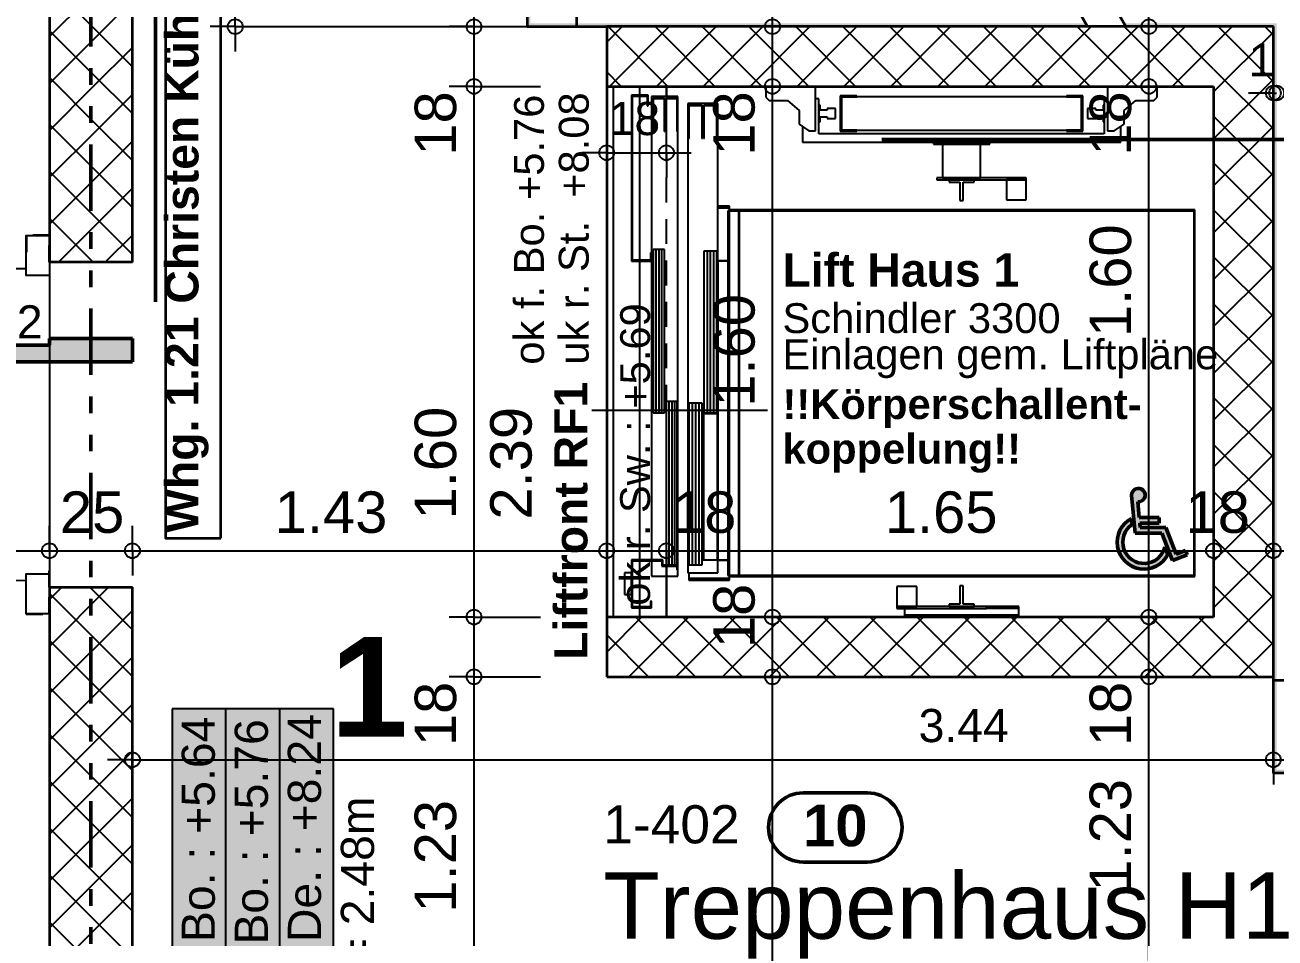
# Model space of a CAD drawing. Header units: centimetres. Extents: x 0.3 to 84.3, y 0.3 to 59.7.
# Drawn here: x 41.63 to 49.17, y 29.68 to 35.18 of the extents above; entities that cross this region are included whole.
import ezdxf

# ---------------------------------------------------------------- set-up
doc = ezdxf.new("R2010")
doc.units = ezdxf.units.CM
for name, pattern in [('AUSGEZOGEN', [0]), ('GESTRICHELT', [0.33, 0.25, -0.08]), ('KURZGESTRICHELT', [0.25, 0.15, -0.1]), ('LINIE_23', [0.79, 0.4, -0.13, 0, -0.13, 0, -0.13]), ('PUNKT', [6.35, 0, -6.35]), ('RAND', [44.45, 12.7, -6.35, 12.7, -6.35, 0, -6.35]), ('STRICHPUNKT', [25.4, 12.7, -6.35, 0, -6.35]), ('VERDECKT', [9.525, 6.35, -3.175])]:
    doc.linetypes.add(name, pattern=pattern)
for name, color, linetype, lineweight in [('Aufzuege', 7, 'AUSGEZOGEN', 35), ('Bauachsen grob', 7, 'RAND', 25), ('Bodenplatte', 7, 'AUSGEZOGEN', 35), ('Daemmung', 7, 'AUSGEZOGEN', 35), ('Detailmasse', 7, 'AUSGEZOGEN', 25), ('Lauflinie', 7, 'AUSGEZOGEN', 25), ('Raumbezeichnung', 7, 'AUSGEZOGEN', 35), ('Schnittbegrenzung', 7, 'AUSGEZOGEN', 25), ('Sturz', 7, 'GESTRICHELT', 35), ('Text Koten', 7, 'AUSGEZOGEN', 50), ('Text Werkplan Ausfuehrung', 7, 'AUSGEZOGEN', 50), ('Tuerschwelle', 7, 'AUSGEZOGEN', 50), ('Tuerzarge', 7, 'AUSGEZOGEN', 25), ('Vermassung Decke', 180, 'VERDECKT', 50), ('Wand Beton bewehrt', 7, 'AUSGEZOGEN', 35), ('Werkplan- Ausfuehrungsmasse', 7, 'AUSGEZOGEN', 25)]:
    doc.layers.add(name, color=color, linetype=linetype, lineweight=lineweight)
doc.layers.add('Brand Text', color=7, linetype='AUSGEZOGEN', lineweight=35, true_color=0x656565)
doc.styles.add('ARIAL', font='ARIAL.TTF')

msp = doc.modelspace()

# ---------------------------------------------------------------- hatches: boundary and pattern name
at = {"layer": 'Daemmung', "linetype": 'PUNKT', "lineweight": 35}
for points in [[(46.6313, 37.614), (46.6197, 37.634), (44.66, 37.634), (44.66, 35.174), (45.24, 35.174), (45.24, 35.194), (44.68, 35.194), (44.68, 37.614)], [(46.8507, 37.634), (46.8622, 37.614), (51.6, 37.614), (51.6, 30.694), (49.18, 30.694), (49.18, 31.254), (49.16, 31.254), (49.16, 30.674), (51.62, 30.674), (51.62, 37.634)]]:
    msp.add_hatch(color=254, dxfattribs=at).paths.add_polyline_path(points)
at = {"layer": 'Daemmung', "linetype": 'VERDECKT', "lineweight": 35}
msp.add_hatch(color=254, dxfattribs=at).paths.add_polyline_path([(45.24, 35.194), (45.24, 35.174), (48.04, 35.174), (48.0285, 35.194)])
at = {"layer": 'Daemmung', "linetype": 'AUSGEZOGEN', "lineweight": 35}
msp.add_hatch(color=254, dxfattribs=at).paths.add_polyline_path([(49.18, 31.254), (49.18, 35.194), (48.2594, 35.194), (48.2709, 35.174), (49.16, 35.174), (49.16, 31.254)])
at = {"layer": 'Text Koten', "linetype": 'AUSGEZOGEN', "lineweight": 25, "true_color": 0xf1f1f1}
msp.add_hatch(color=7, dxfattribs=at).paths.add_polyline_path([(42.52, 28.994), (43.4933, 28.994), (43.4933, 31.0607), (42.52, 31.0607)])
at = {"layer": 'Text Werkplan Ausfuehrung', "linetype": 'AUSGEZOGEN', "lineweight": 50}
for points in [[(48.3857, 32.3402), (48.3867, 32.3473), (48.3864, 32.3545), (48.3848, 32.3615), (48.3821, 32.3682), (48.3782, 32.3742), (48.3733, 32.3795), (48.3676, 32.3838), (48.3612, 32.3871), (48.3543, 32.3892), (48.3471, 32.39), (48.3399, 32.3895), (48.3329, 32.3878), (48.3264, 32.3849), (48.3204, 32.3809), (48.3153, 32.3758), (48.3111, 32.37), (48.308, 32.3635), (48.3061, 32.3565), (48.3055, 32.3494), (48.3263, 32.1199), (48.4883, 32.1199), (48.552, 31.9563), (48.64, 31.9905), (48.6303, 32.0157), (48.5736, 31.9938), (48.5115, 32.1536), (48.357, 32.1536), (48.3546, 32.1806), (48.4718, 32.1806), (48.4718, 32.2144), (48.3516, 32.2144), (48.343, 32.3089), (48.3502, 32.309), (48.3573, 32.3103), (48.364, 32.3129), (48.3701, 32.3166), (48.3755, 32.3214), (48.38, 32.327), (48.3834, 32.3334)], [(48.2884, 32.1994), (48.2735, 32.1878), (48.26, 32.1745), (48.2481, 32.1597), (48.2381, 32.1436), (48.23, 32.1265), (48.224, 32.1085), (48.2201, 32.09), (48.2184, 32.0711), (48.2189, 32.0522), (48.2216, 32.0334), (48.2265, 32.0151), (48.2335, 31.9975), (48.2425, 31.9808), (48.2534, 31.9653), (48.266, 31.9512), (48.2802, 31.9386), (48.2958, 31.9278), (48.3125, 31.9189), (48.3301, 31.912), (48.3485, 31.9072), (48.3672, 31.9045), (48.3862, 31.9041), (48.4051, 31.9059), (48.4236, 31.9099), (48.4415, 31.916), (48.4586, 31.9242), (48.4746, 31.9343), (48.4894, 31.9462), (48.5026, 31.9598), (48.5142, 31.9748), (48.5239, 31.9911), (48.5055, 32.0383), (48.5007, 32.0218), (48.4937, 32.006), (48.4847, 31.9914), (48.4738, 31.978), (48.4612, 31.9663), (48.4471, 31.9563), (48.4319, 31.9484), (48.4157, 31.9425), (48.3988, 31.9389), (48.3817, 31.9375), (48.3645, 31.9385), (48.3476, 31.9417), (48.3312, 31.9472), (48.3158, 31.9549), (48.3015, 31.9645), (48.2886, 31.976), (48.2774, 31.9891), (48.2681, 32.0035), (48.2608, 32.0191), (48.2556, 32.0356), (48.2527, 32.0525), (48.252, 32.0697), (48.2537, 32.0869), (48.2577, 32.1036), (48.2639, 32.1197), (48.2721, 32.1348), (48.2824, 32.1487), (48.2944, 32.1611), (48.3079, 32.1717), (48.3047, 32.2092)]]:
    msp.add_hatch(color=7, dxfattribs=at).paths.add_polyline_path(points)
at = {"layer": 'Tuerschwelle', "linetype": 'AUSGEZOGEN', "lineweight": 50, "true_color": 0x575757}
msp.add_hatch(color=251, dxfattribs=at).paths.add_polyline_path([(42.28, 33.294), (41.78, 33.294), (41.78, 33.254), (41.48, 33.254), (41.48, 33.154), (42.28, 33.154)])

# ---------------------------------------------------------------- linework, layer by layer
at = {"layer": 'Aufzuege', "color": 7, "linetype": 'AUSGEZOGEN', "lineweight": 25}
for p, q in [((45.14, 34.814), (48.8, 34.814)), ((45.18, 34.814), (45.18, 31.614)), ((45.29, 34.76), (45.29, 33.76)), ((45.39, 34.76), (45.29, 34.76)), ((45.296, 33.766), (45.296, 34.754)), ((45.296, 34.754), (45.384, 34.754)), ((45.34, 34.76), (45.34, 34.814)), ((45.34, 34.76), (45.34, 34.814)), ((45.34, 33.766), (45.34, 34.754)), ((45.34, 33.766), (45.34, 34.754)), ((45.384, 34.754), (45.384, 34.696)), ((45.39, 34.696), (45.39, 34.76)), ((45.41, 34.752), (45.41, 31.96)), ((45.57, 34.752), (45.41, 34.752)), ((45.5, 34.814), (45.5, 34.752)), ((45.5, 34.752), (45.5, 34.814)), ((45.57, 31.928), (45.57, 34.752)), ((46.1, 34.814), (46.1, 34.748)), ((46.1, 34.748), (46.12, 34.728)), ((46.4, 34.546), (46.4, 34.814)), ((46.648, 34.756), (46.548, 34.756)), ((46.548, 34.756), (46.548, 34.544)), ((46.554, 34.75), (46.648, 34.75)), ((46.554, 34.55), (46.554, 34.75)), ((48.004, 34.75), (46.556, 34.75)), ((46.556, 34.75), (46.556, 34.55)), ((46.648, 34.75), (46.648, 34.756)), ((48.012, 34.756), (47.912, 34.756)), ((47.912, 34.756), (47.912, 34.75)), ((47.912, 34.75), (48.006, 34.75)), ((48.004, 34.55), (48.004, 34.75)), ((48.006, 34.75), (48.006, 34.55)), ((48.012, 34.544), (48.012, 34.756)), ((48.16, 34.814), (48.16, 34.546)), ((48.44, 34.728), (48.46, 34.748)), ((48.46, 34.748), (48.46, 34.814)), ((48.8, 34.814), (48.8, 31.614)), ((45.384, 34.696), (45.39, 34.696)), ((45.488, 34.742), (45.42, 34.742)), ((45.42, 34.742), (45.42, 34.542)), ((45.422, 34.74), (45.486, 34.74)), ((45.422, 34.542), (45.422, 34.74)), ((45.486, 34.74), (45.486, 34.542)), ((45.488, 34.542), (45.488, 34.742)), ((45.566, 34.742), (45.498, 34.742)), ((45.498, 34.742), (45.498, 34.542)), ((45.5, 34.74), (45.564, 34.74)), ((45.5, 34.542), (45.5, 34.74)), ((45.564, 34.74), (45.564, 34.542)), ((45.566, 34.542), (45.566, 34.742)), ((45.63, 34.71), (45.63, 31.88)), ((45.81, 34.71), (45.63, 34.71)), ((45.715, 34.7), (45.635, 34.7)), ((45.635, 34.7), (45.635, 34.5)), ((45.637, 34.698), (45.713, 34.698)), ((45.637, 34.5), (45.637, 34.698)), ((45.713, 34.698), (45.713, 34.5)), ((45.715, 34.5), (45.715, 34.7)), ((45.805, 34.7), (45.725, 34.7)), ((45.725, 34.7), (45.725, 34.5)), ((45.727, 34.698), (45.803, 34.698)), ((45.727, 34.5), (45.727, 34.698)), ((45.803, 34.698), (45.803, 34.5)), ((45.805, 34.5), (45.805, 34.7)), ((45.81, 33.763), (45.81, 34.71)), ((46.12, 34.728), (46.23, 34.728)), ((46.23, 34.728), (46.3, 34.668)), ((46.42, 34.738), (46.4, 34.738)), ((46.42, 34.528), (46.42, 34.738)), ((46.427, 34.7), (46.42, 34.7)), ((46.42, 34.7), (46.42, 34.65)), ((46.427, 34.67), (46.427, 34.7)), ((46.52, 34.68), (46.47, 34.68)), ((46.47, 34.68), (46.47, 34.67)), ((46.52, 34.62), (46.52, 34.68)), ((48.04, 34.68), (48.04, 34.62)), ((48.09, 34.68), (48.04, 34.68)), ((48.09, 34.67), (48.09, 34.68)), ((48.14, 34.7), (48.133, 34.7)), ((48.133, 34.7), (48.133, 34.67)), ((48.14, 34.738), (48.14, 34.528)), ((48.16, 34.738), (48.14, 34.738)), ((48.14, 34.65), (48.14, 34.7)), ((48.26, 34.668), (48.33, 34.728)), ((48.33, 34.728), (48.44, 34.728)), ((46.3, 34.668), (46.3, 34.586)), ((46.42, 34.65), (46.42, 34.6)), ((46.42, 34.6), (46.427, 34.6)), ((46.47, 34.67), (46.427, 34.67)), ((46.427, 34.6), (46.427, 34.63)), ((46.427, 34.63), (46.47, 34.63)), ((46.47, 34.63), (46.47, 34.62)), ((46.47, 34.62), (46.52, 34.62)), ((48.04, 34.62), (48.09, 34.62)), ((48.133, 34.67), (48.09, 34.67)), ((48.09, 34.62), (48.09, 34.63)), ((48.09, 34.63), (48.133, 34.63)), ((48.133, 34.63), (48.133, 34.6)), ((48.133, 34.6), (48.14, 34.6)), ((48.14, 34.6), (48.14, 34.65)), ((48.26, 34.586), (48.26, 34.668)), ((45.42, 34.542), (45.422, 34.542)), ((45.486, 34.542), (45.488, 34.542)), ((45.498, 34.542), (45.5, 34.542)), ((45.564, 34.542), (45.566, 34.542)), ((46.3, 34.586), (46.36, 34.546)), ((46.32, 34.5727), (46.32, 34.478)), ((46.36, 34.546), (46.4, 34.546)), ((48.14, 34.528), (46.42, 34.528)), ((46.548, 34.544), (46.648, 34.544)), ((46.648, 34.55), (46.554, 34.55)), ((46.556, 34.55), (48.004, 34.55)), ((46.648, 34.544), (46.648, 34.55)), ((48.006, 34.55), (47.912, 34.55)), ((47.912, 34.55), (47.912, 34.544)), ((47.912, 34.544), (48.012, 34.544)), ((48.16, 34.546), (48.2, 34.546)), ((48.2, 34.546), (48.26, 34.586)), ((48.24, 34.478), (48.24, 34.5727)), ((45.635, 34.5), (45.637, 34.5)), ((45.713, 34.5), (45.715, 34.5)), ((45.725, 34.5), (45.727, 34.5)), ((45.803, 34.5), (45.805, 34.5)), ((46.32, 34.478), (48.24, 34.478)), ((47.45, 34.478), (47.11, 34.478)), ((47.11, 34.478), (47.11, 34.466)), ((47.11, 34.466), (47.45, 34.466)), ((47.394, 34.466), (47.166, 34.466)), ((47.166, 34.466), (47.166, 34.262)), ((47.394, 34.262), (47.394, 34.466)), ((47.45, 34.466), (47.45, 34.478)), ((47.67, 34.262), (47.13, 34.262)), ((47.13, 34.262), (47.13, 34.25)), ((47.67, 34.262), (47.13, 34.262)), ((47.13, 34.262), (47.13, 34.25)), ((47.13, 34.25), (47.67, 34.25)), ((47.13, 34.25), (47.67, 34.25)), ((47.166, 34.262), (47.394, 34.262)), ((47.205, 34.25), (47.205, 34.236)), ((47.355, 34.25), (47.205, 34.25)), ((47.205, 34.236), (47.27, 34.236)), ((47.27, 34.236), (47.27, 34.126)), ((47.29, 34.126), (47.29, 34.236)), ((47.29, 34.236), (47.355, 34.236)), ((47.355, 34.236), (47.355, 34.25)), ((47.67, 34.25), (47.55, 34.25)), ((47.55, 34.25), (47.55, 34.13)), ((47.67, 34.25), (47.55, 34.25)), ((47.55, 34.25), (47.55, 34.13)), ((47.67, 34.25), (47.67, 34.262)), ((47.67, 34.25), (47.67, 34.262)), ((47.67, 34.13), (47.67, 34.25)), ((47.67, 34.13), (47.67, 34.25)), ((45.88, 34.092), (45.81, 34.092)), ((45.88, 34.082), (45.81, 34.082)), ((45.81, 34.082), (45.88, 34.082)), ((48.686, 34.07), (45.874, 34.07)), ((45.874, 34.07), (45.874, 34.064)), ((45.88, 34.082), (45.88, 34.092)), ((45.88, 34.07), (45.88, 34.082)), ((47.27, 34.126), (47.29, 34.126)), ((47.55, 34.13), (47.67, 34.13)), ((47.55, 34.13), (47.67, 34.13)), ((48.686, 31.858), (48.686, 34.07)), ((45.874, 34.064), (45.87, 34.064)), ((45.87, 34.064), (45.87, 31.864)), ((45.874, 34.064), (48.68, 34.064)), ((45.874, 34.064), (45.874, 33.763)), ((45.88, 34.064), (45.874, 34.064)), ((45.88, 33.763), (45.88, 34.064)), ((45.937, 34.064), (45.88, 34.064)), ((45.937, 31.864), (45.937, 34.064)), ((45.94, 34.064), (45.937, 34.064)), ((45.937, 34.064), (45.937, 31.864)), ((45.94, 31.864), (45.94, 34.064)), ((48.68, 34.064), (48.68, 31.864)), ((45.41, 33.81), (45.404, 33.81)), ((45.404, 33.81), (45.404, 33.766)), ((45.41, 33.76), (45.41, 33.81)), ((45.42, 33.8299), (45.42, 32.8451)), ((45.488, 33.8299), (45.42, 33.8299)), ((45.437, 33.83), (45.437, 32.845)), ((45.454, 33.83), (45.454, 32.845)), ((45.471, 33.83), (45.471, 32.845)), ((45.488, 32.8451), (45.488, 33.8299)), ((45.725, 33.8199), (45.725, 32.8451)), ((45.805, 33.8199), (45.725, 33.8199)), ((45.745, 33.82), (45.745, 32.845)), ((45.765, 33.82), (45.765, 32.845)), ((45.785, 33.82), (45.785, 32.845)), ((45.805, 32.8451), (45.805, 33.8199)), ((45.29, 33.76), (45.41, 33.76)), ((45.404, 33.766), (45.296, 33.766)), ((45.34, 31.96), (45.34, 33.76)), ((45.34, 31.96), (45.34, 33.76)), ((45.87, 33.763), (45.807, 33.763)), ((45.807, 33.763), (45.807, 32.84)), ((45.878, 33.76), (45.811, 33.76)), ((45.811, 33.76), (45.811, 31.96)), ((45.874, 33.763), (45.88, 33.763)), ((45.878, 31.96), (45.878, 33.76)), ((45.881, 33.76), (45.878, 33.76)), ((45.878, 33.76), (45.878, 31.96)), ((45.881, 31.96), (45.881, 33.76)), ((45.498, 32.9149), (45.498, 31.9301)), ((45.566, 32.9149), (45.498, 32.9149)), ((45.515, 32.915), (45.515, 31.93)), ((45.532, 32.915), (45.532, 31.93)), ((45.549, 32.915), (45.549, 31.93)), ((45.566, 31.9301), (45.566, 32.9149)), ((45.635, 32.9049), (45.635, 31.9301)), ((45.715, 32.9049), (45.635, 32.9049)), ((45.655, 32.905), (45.655, 31.93)), ((45.675, 32.905), (45.675, 31.93)), ((45.695, 32.905), (45.695, 31.93)), ((45.715, 31.9301), (45.715, 32.9049)), ((46.11, 32.86), (45.05, 32.86)), ((45.42, 32.8451), (45.488, 32.8451)), ((45.724, 32.84), (45.721, 32.84)), ((45.721, 32.84), (45.721, 31.96)), ((45.808, 32.84), (45.724, 32.84)), ((45.724, 32.84), (45.724, 31.96)), ((45.724, 31.96), (45.724, 32.84)), ((45.725, 32.8451), (45.805, 32.8451)), ((45.811, 32.84), (45.808, 32.84)), ((45.808, 32.84), (45.808, 31.96)), ((45.808, 31.96), (45.808, 32.84)), ((45.811, 31.96), (45.811, 32.84)), ((45.29, 31.96), (45.29, 31.67)), ((45.478, 31.96), (45.29, 31.96)), ((45.478, 31.928), (45.478, 31.96)), ((45.721, 31.96), (45.724, 31.96)), ((45.724, 31.96), (45.808, 31.96)), ((45.807, 31.96), (45.807, 31.957)), ((45.808, 31.96), (45.811, 31.96)), ((45.811, 31.96), (45.878, 31.96)), ((45.878, 31.96), (45.881, 31.96)), ((45.296, 31.676), (45.296, 31.954)), ((45.296, 31.954), (45.472, 31.954)), ((45.34, 31.676), (45.34, 31.954)), ((45.34, 31.676), (45.34, 31.954)), ((45.41, 31.954), (45.41, 31.86)), ((45.472, 31.954), (45.472, 31.922)), ((45.472, 31.922), (45.564, 31.922)), ((45.57, 31.928), (45.478, 31.928)), ((45.498, 31.9301), (45.566, 31.9301)), ((45.564, 31.922), (45.564, 31.9)), ((45.564, 31.9), (45.57, 31.9)), ((45.57, 31.9), (45.57, 31.928)), ((45.57, 31.86), (45.57, 31.9)), ((45.635, 31.9301), (45.715, 31.9301)), ((45.807, 31.957), (45.87, 31.957)), ((45.81, 31.88), (45.81, 31.957)), ((45.88, 31.957), (45.874, 31.957)), ((45.874, 31.957), (45.874, 31.858)), ((45.88, 31.864), (45.88, 31.957)), ((45.248, 31.88), (45.248, 31.75)), ((45.29, 31.88), (45.248, 31.88)), ((45.29, 31.75), (45.29, 31.88)), ((45.41, 31.86), (45.57, 31.86)), ((45.5, 31.86), (45.5, 31.614)), ((45.5, 31.614), (45.5, 31.86)), ((45.63, 31.88), (45.81, 31.88)), ((45.636, 31.88), (45.636, 31.846)), ((45.636, 31.846), (45.88, 31.846)), ((45.636, 31.846), (45.636, 31.836)), ((45.88, 31.846), (45.636, 31.846)), ((45.636, 31.836), (45.88, 31.836)), ((45.87, 31.864), (45.874, 31.864)), ((45.874, 31.858), (48.686, 31.858)), ((48.68, 31.864), (45.88, 31.864)), ((45.88, 31.864), (45.937, 31.864)), ((45.88, 31.846), (45.88, 31.858)), ((45.88, 31.836), (45.88, 31.846)), ((45.937, 31.864), (45.94, 31.864)), ((45.248, 31.75), (45.29, 31.75)), ((47.01, 31.798), (46.89, 31.798)), ((46.89, 31.798), (46.89, 31.678)), ((47.01, 31.798), (46.89, 31.798)), ((46.89, 31.798), (46.89, 31.678)), ((47.01, 31.678), (47.01, 31.798)), ((47.01, 31.678), (47.01, 31.798)), ((47.29, 31.802), (47.27, 31.802)), ((47.27, 31.802), (47.27, 31.692)), ((47.29, 31.692), (47.29, 31.802)), ((45.29, 31.67), (45.41, 31.67)), ((45.404, 31.676), (45.296, 31.676)), ((45.34, 31.614), (45.34, 31.67)), ((45.34, 31.614), (45.34, 31.67)), ((45.41, 31.71), (45.404, 31.71)), ((45.404, 31.71), (45.404, 31.676)), ((45.41, 31.67), (45.41, 31.71)), ((47.43, 31.678), (46.89, 31.678)), ((46.89, 31.678), (46.89, 31.666)), ((46.89, 31.678), (47.01, 31.678)), ((47.43, 31.678), (46.89, 31.678)), ((46.89, 31.678), (46.89, 31.666)), ((46.89, 31.678), (47.01, 31.678)), ((46.89, 31.666), (47.43, 31.666)), ((46.89, 31.666), (47.43, 31.666)), ((46.935, 31.666), (46.935, 31.628)), ((47.27, 31.692), (47.205, 31.692)), ((47.205, 31.692), (47.205, 31.678)), ((47.205, 31.678), (47.355, 31.678)), ((47.355, 31.692), (47.29, 31.692)), ((47.355, 31.678), (47.355, 31.692)), ((47.625, 31.678), (47.43, 31.678)), ((47.43, 31.666), (47.43, 31.678)), ((47.43, 31.666), (47.43, 31.678)), ((47.625, 31.668), (47.43, 31.668)), ((47.43, 31.668), (47.625, 31.668)), ((47.625, 31.668), (47.625, 31.678)), ((47.625, 31.628), (47.625, 31.668)), ((48.8, 31.614), (45.14, 31.614)), ((46.935, 31.628), (47.625, 31.628)), ((46.935, 31.628), (46.935, 31.614)), ((47.625, 31.614), (47.625, 31.628))]:
    msp.add_line(p, q, dxfattribs=at)
at = {"layer": 'Bauachsen grob', "color": 32, "linetype": 'LINIE_23', "lineweight": 50, "true_color": 0xc36e14}
msp.add_line((42.03, 1.394), (42.03, 57.974), dxfattribs=at)
at = {"layer": 'Bodenplatte', "color": 92, "linetype": 'VERDECKT', "lineweight": 35, "true_color": 0x00c600}
for p, q in [((44.66, 37.634), (44.66, 35.174)), ((44.96, 35.174), (44.96, 37.634)), ((44.66, 35.174), (45.14, 35.174)), ((49.16, 30.674), (49.16, 31.254)), ((49.16, 31.234), (51.62, 31.234)), ((51.62, 30.674), (49.16, 30.674))]:
    msp.add_line(p, q, dxfattribs=at)
at = {"layer": 'Daemmung', "color": 240, "linetype": 'VERDECKT', "lineweight": 35}
msp.add_line((45.24, 35.174), (45.14, 35.174), dxfattribs=at)
at = {"layer": 'Detailmasse', "color": 240, "linetype": 'AUSGEZOGEN', "lineweight": 25}
for p, q in [((49.16, 34.774), (49.16, 34.924)), ((49.16, 34.774), (49.01, 34.774)), ((49.16, 34.774), (49.16, 34.624)), ((49.16, 34.774), (49.18, 34.774)), ((45.14, 34.414), (45.14, 34.564)), ((45.5, 34.414), (45.5, 34.564)), ((45.14, 34.414), (44.99, 34.414)), ((45.14, 34.414), (45.14, 34.264)), ((45.14, 34.414), (45.5, 34.414)), ((45.5, 34.414), (45.5, 34.264)), ((45.5, 34.414), (45.65, 34.414))]:
    msp.add_line(p, q, dxfattribs=at)
for centre in [(49.16, 34.774), (49.18, 34.774), (45.14, 34.414), (45.5, 34.414)]:
    msp.add_circle(centre, 0.045, dxfattribs=at)
at = {"layer": 'Lauflinie', "color": 7, "linetype": 'AUSGEZOGEN', "lineweight": 35}
for p, q in [((48.04, 35.174), (46.6197, 37.634)), ((48.2709, 35.174), (46.8507, 37.634))]:
    msp.add_line(p, q, dxfattribs=at)
at = {"layer": 'Raumbezeichnung', "color": 7, "linetype": 'AUSGEZOGEN', "lineweight": 35}
msp.add_lwpolyline([(42.8133, 32.089), (42.8133, 35.6951), (42.48, 35.6951), (42.48, 32.089), (42.8133, 32.089)], dxfattribs=at)
at = {"layer": 'Schnittbegrenzung', "color": 14, "linetype": 'STRICHPUNKT', "lineweight": 50, "true_color": 0xb20000}
for p, q in [((42.42, 46.214), (42.42, 22.214)), ((21.3, 34.494), (72.516, 34.494))]:
    msp.add_line(p, q, dxfattribs=at)
at = {"layer": 'Sturz', "color": 7, "linetype": 'RAND', "lineweight": 35}
msp.add_line((45.14, 34.814), (45.14, 31.614), dxfattribs=at)
at = {"layer": 'Text Koten', "color": 7, "linetype": 'AUSGEZOGEN', "lineweight": 25}
for p, q in [((42.52, 31.0607), (42.52, 28.994)), ((43.4933, 31.0607), (42.52, 31.0607)), ((42.8444, 28.994), (42.8444, 31.0607)), ((43.1689, 28.994), (43.1689, 31.0607)), ((43.4933, 28.994), (43.4933, 31.0607))]:
    msp.add_line(p, q, dxfattribs=at)
at = {"layer": 'Text Werkplan Ausfuehrung', "color": 7, "linetype": 'AUSGEZOGEN', "lineweight": 50}
for p, q in [((48.3055, 32.3494), (48.3263, 32.1199)), ((48.3516, 32.2144), (48.343, 32.3089)), ((48.3047, 32.2092), (48.3079, 32.1717)), ((48.4718, 32.2144), (48.3516, 32.2144)), ((48.4718, 32.1806), (48.4718, 32.2144)), ((48.3263, 32.1199), (48.4883, 32.1199)), ((48.357, 32.1536), (48.3546, 32.1806)), ((48.3546, 32.1806), (48.4718, 32.1806)), ((48.5115, 32.1536), (48.357, 32.1536)), ((48.4883, 32.1199), (48.552, 31.9563)), ((48.5736, 31.9938), (48.5115, 32.1536)), ((48.5055, 32.0383), (48.5056, 32.0383)), ((48.5055, 32.0383), (48.5239, 31.9911)), ((48.552, 31.9563), (48.64, 31.9905)), ((48.6303, 32.0157), (48.5736, 31.9938)), ((48.64, 31.9905), (48.6303, 32.0157))]:
    msp.add_line(p, q, dxfattribs=at)
at = {"layer": 'Text Werkplan Ausfuehrung', "color": 240, "linetype": 'AUSGEZOGEN', "lineweight": 50}
for p, q in [((46.7126, 30.554), (46.3241, 30.554)), ((46.7126, 30.1373), (46.3241, 30.1373))]:
    msp.add_line(p, q, dxfattribs=at)
at = {"layer": 'Text Werkplan Ausfuehrung', "color": 7, "linetype": 'AUSGEZOGEN', "lineweight": 50}
for centre, radius, start, end in [((48.3461, 32.3494), 0.0406, 265.64158, 179.99891), ((48.3803, 32.066), 0.162, 117.82488, 332.45806), ((48.3802, 32.0658), 0.1283, 124.33041, 347.64165)]:
    msp.add_arc(centre, radius, start, end, dxfattribs=at)
at = {"layer": 'Text Werkplan Ausfuehrung', "color": 240, "linetype": 'AUSGEZOGEN', "lineweight": 50}
for centre, start, end in [((46.3241, 30.3456), 90, 270), ((46.7126, 30.3456), 270, 90)]:
    msp.add_arc(centre, 0.2083, start, end, dxfattribs=at)
at = {"layer": 'Tuerschwelle', "color": 240, "linetype": 'KURZGESTRICHELT', "lineweight": 25}
for p, q in [((45.14, 34.814), (45.14, 31.614)), ((45.5, 31.614), (45.5, 34.814))]:
    msp.add_line(p, q, dxfattribs=at)
at = {"layer": 'Tuerschwelle', "color": 7, "linetype": 'AUSGEZOGEN', "lineweight": 50}
for p, q in [((41.48, 33.254), (41.78, 33.254)), ((41.78, 33.254), (41.78, 33.294)), ((41.78, 33.294), (42.28, 33.294)), ((41.78, 33.254), (41.78, 33.294)), ((41.78, 33.294), (42.28, 33.294)), ((42.28, 33.294), (42.28, 33.154)), ((42.28, 33.294), (42.28, 33.154)), ((42.28, 33.154), (41.48, 33.154))]:
    msp.add_line(p, q, dxfattribs=at)
at = {"layer": 'Tuerzarge', "color": 7, "linetype": 'AUSGEZOGEN', "lineweight": 25}
msp.add_line((41.64, 33.714), (39.76, 33.714), dxfattribs=at)
for points in [[(41.78, 33.914), (41.78, 33.674), (41.64, 33.674), (41.64, 33.914), (41.78, 33.914)], [(41.78, 31.874), (41.78, 31.634), (41.64, 31.634), (41.64, 31.874), (41.78, 31.874)]]:
    msp.add_lwpolyline(points, dxfattribs=at)
msp.add_arc((41.64, 33.714), 1.88, 180, 270, dxfattribs=at)
at = {"layer": 'Vermassung Decke', "color": 92, "linetype": 'AUSGEZOGEN', "lineweight": 25, "true_color": 0x00c600}
for p, q in [((42.9, 35.174), (42.9, 37.634)), ((42.9, 35.174), (42.75, 35.174)), ((42.9, 35.174), (43.05, 35.174)), ((42.9, 35.174), (44.34, 35.174)), ((42.9, 35.174), (42.9, 35.024)), ((42.28, 30.754), (42.28, 30.904)), ((49.16, 30.754), (49.16, 30.904)), ((42.28, 30.754), (42.13, 30.754)), ((42.28, 30.754), (42.28, 30.604)), ((42.28, 30.754), (42.28, 30.754)), ((49.16, 30.754), (49.16, 30.604)), ((49.16, 30.754), (49.16, 30.754)), ((49.16, 30.754), (51.62, 30.754))]:
    msp.add_line(p, q, dxfattribs=at)
msp.add_lwpolyline([(42.28, 30.754), (46.784, 30.754), (46.784, 30.754), (49.16, 30.754)], dxfattribs=at)
for centre in [(42.9, 35.174), (42.28, 30.754), (49.16, 30.754)]:
    msp.add_circle(centre, 0.045, dxfattribs=at)
at = {"layer": 'Wand Beton bewehrt', "color": 7, "linetype": 'AUSGEZOGEN', "lineweight": 35}
for p, q in [((42.28, 33.754), (42.28, 37.634)), ((41.78, 36.984), (41.78, 33.754)), ((48.04, 35.174), (45.14, 35.174)), ((45.14, 35.174), (45.14, 34.814)), ((48.2709, 35.174), (48.04, 35.174)), ((48.8, 35.174), (48.2709, 35.174)), ((49.16, 35.174), (48.8, 35.174)), ((49.16, 31.614), (49.16, 35.174)), ((45.14, 34.814), (48.8, 34.814)), ((48.8, 34.814), (48.8, 31.614)), ((42.28, 33.754), (41.78, 33.754)), ((41.78, 31.794), (42.28, 31.794)), ((41.78, 31.794), (41.78, 28.794)), ((42.28, 28.794), (42.28, 31.794)), ((48.8, 31.614), (45.14, 31.614)), ((45.14, 31.614), (45.14, 31.254)), ((49.16, 31.254), (49.16, 31.614)), ((45.14, 31.254), (49.16, 31.254))]:
    msp.add_line(p, q, dxfattribs=at)
at = {"layer": 'Wand Beton bewehrt', "color": 7, "linetype": 'AUSGEZOGEN', "lineweight": 25}
for p, q in [((45.14, 35.0802), (45.2338, 35.174)), ((45.5096, 34.814), (45.1496, 35.174)), ((45.1566, 34.814), (45.5166, 35.174)), ((45.7924, 34.814), (45.4324, 35.174)), ((45.4395, 34.814), (45.7995, 35.174)), ((46.0753, 34.814), (45.7153, 35.174)), ((45.7223, 34.814), (46.0823, 35.174)), ((46.3581, 34.814), (45.9981, 35.174)), ((46.0052, 34.814), (46.3652, 35.174)), ((46.641, 34.814), (46.281, 35.174)), ((46.288, 34.814), (46.648, 35.174)), ((46.9238, 34.814), (46.5638, 35.174)), ((46.5709, 34.814), (46.9309, 35.174)), ((47.2066, 34.814), (46.8466, 35.174)), ((46.8537, 34.814), (47.2137, 35.174)), ((47.4895, 34.814), (47.1295, 35.174)), ((47.1365, 34.814), (47.4965, 35.174)), ((47.7723, 34.814), (47.4123, 35.174)), ((47.4194, 34.814), (47.7794, 35.174)), ((48.0552, 34.814), (47.6952, 35.174)), ((47.7022, 34.814), (48.0622, 35.174)), ((48.338, 34.814), (47.978, 35.174)), ((47.9851, 34.814), (48.3451, 35.174)), ((48.6209, 34.814), (48.2609, 35.174)), ((48.2679, 34.814), (48.6279, 35.174)), ((48.8, 34.9177), (48.5437, 35.174)), ((48.8, 35.0632), (48.9108, 35.174)), ((48.8, 34.7804), (49.16, 35.1404)), ((48.8265, 35.174), (49.16, 34.8405)), ((49.1094, 35.174), (49.16, 35.1234)), ((48.5508, 34.814), (48.8, 35.0632)), ((45.2268, 34.814), (45.14, 34.9008)), ((48.8, 34.9177), (49.16, 34.5577)), ((48.8, 34.4976), (49.16, 34.8576)), ((48.8, 34.6349), (49.16, 34.2749)), ((48.8, 34.2147), (49.16, 34.5747)), ((48.8, 34.352), (49.16, 33.992)), ((48.8, 33.9319), (49.16, 34.2919)), ((41.78, 34.0181), (42.0441, 33.754)), ((48.8, 34.0692), (49.16, 33.7092)), ((48.8, 33.649), (49.16, 34.009)), ((48.8, 33.7863), (49.16, 33.4263)), ((41.78, 33.754), (41.78, 31.794)), ((48.8, 33.3662), (49.16, 33.7262)), ((48.8, 33.5035), (49.16, 33.1435)), ((48.8, 33.0833), (49.16, 33.4433)), ((48.8, 33.2206), (49.16, 32.8606)), ((48.8, 32.8005), (49.16, 33.1605)), ((48.8, 32.9378), (49.16, 32.5778)), ((48.8, 32.5177), (49.16, 32.8777)), ((48.8, 32.655), (49.16, 32.295)), ((48.8, 32.2348), (49.16, 32.5948)), ((48.8, 32.3721), (49.16, 32.0121)), ((48.8, 31.952), (49.16, 32.312)), ((48.8, 32.0893), (49.16, 31.7293)), ((48.8, 31.6691), (49.16, 32.0291)), ((41.78, 31.4374), (42.1366, 31.794)), ((41.78, 31.7202), (41.8538, 31.794)), ((41.78, 31.7554), (42.28, 31.2554)), ((42.0242, 31.794), (42.28, 31.5382)), ((48.8, 31.8064), (48.9924, 31.614)), ((49.0277, 31.614), (49.16, 31.7463)), ((41.78, 31.1545), (42.28, 31.6545)), ((45.14, 31.4032), (45.3508, 31.614)), ((45.2736, 31.254), (45.6336, 31.614)), ((45.6755, 31.254), (45.3155, 31.614)), ((45.5564, 31.254), (45.9164, 31.614)), ((45.9583, 31.254), (45.5983, 31.614)), ((45.8393, 31.254), (46.1993, 31.614)), ((46.2412, 31.254), (45.8812, 31.614)), ((46.1221, 31.254), (46.4821, 31.614)), ((46.524, 31.254), (46.164, 31.614)), ((46.405, 31.254), (46.765, 31.614)), ((46.8069, 31.254), (46.4469, 31.614)), ((46.6878, 31.254), (47.0478, 31.614)), ((47.0897, 31.254), (46.7297, 31.614)), ((46.9707, 31.254), (47.3307, 31.614)), ((47.3725, 31.254), (47.0125, 31.614)), ((47.2535, 31.254), (47.6135, 31.614)), ((47.6554, 31.254), (47.2954, 31.614)), ((47.5363, 31.254), (47.8963, 31.614)), ((47.9382, 31.254), (47.5782, 31.614)), ((47.8192, 31.254), (48.1792, 31.614)), ((48.2211, 31.254), (47.8611, 31.614)), ((48.102, 31.254), (48.462, 31.614)), ((48.5039, 31.254), (48.1439, 31.614)), ((48.3849, 31.254), (48.7449, 31.614)), ((48.7868, 31.254), (48.4268, 31.614)), ((48.6677, 31.254), (49.0277, 31.614)), ((49.0696, 31.254), (48.7096, 31.614)), ((49.16, 31.4464), (48.9924, 31.614)), ((41.78, 31.4725), (42.28, 30.9725)), ((45.3926, 31.254), (45.14, 31.5066)), ((48.9506, 31.254), (49.16, 31.4634)), ((41.78, 30.8717), (42.28, 31.3717)), ((41.78, 31.1897), (42.28, 30.6897)), ((41.78, 30.5888), (42.28, 31.0888)), ((41.78, 30.9068), (42.28, 30.4068)), ((41.78, 30.306), (42.28, 30.806)), ((41.78, 30.624), (42.28, 30.124)), ((41.78, 30.0231), (42.28, 30.5231)), ((41.78, 30.3412), (42.28, 29.8412)), ((41.78, 29.7403), (42.28, 30.2403)), ((41.78, 30.0583), (42.28, 29.5583)), ((41.78, 29.4575), (42.28, 29.9575)), ((41.78, 29.7755), (42.28, 29.2755))]:
    msp.add_line(p, q, dxfattribs=at)
at = {"layer": 'Wand Beton bewehrt', "color": 180, "linetype": 'PUNKT', "lineweight": 35}
for p, q in [((41.64, 33.914), (41.64, 31.634)), ((41.78, 33.914), (41.64, 33.914)), ((41.78, 33.754), (41.78, 33.914)), ((41.78, 31.794), (41.78, 33.754)), ((41.78, 31.634), (41.78, 31.794)), ((41.64, 31.634), (41.78, 31.634))]:
    msp.add_line(p, q, dxfattribs=at)
at = {"layer": 'Wand Beton bewehrt', "color": 7, "linetype": 'AUSGEZOGEN', "lineweight": 25}
for points in [[(41.78, 35.1143), (42.0007, 35.335), (42.0007, 35.335), (42.28, 35.6143)], [(41.78, 35.4323), (42.0113, 35.201), (42.0113, 35.201), (42.28, 34.9323)], [(41.78, 34.8315), (42.0214, 35.0729), (42.0214, 35.0729), (42.28, 35.3315)], [(41.78, 35.1495), (42.0355, 34.894), (42.0355, 34.894), (42.28, 34.6495)], [(41.78, 34.5486), (42.0421, 34.8107), (42.0421, 34.8107), (42.28, 35.0486)], [(41.78, 34.8666), (42.0597, 34.5869), (42.0597, 34.5869), (42.28, 34.3666)], [(41.78, 34.2658), (42.0628, 34.5485), (42.0628, 34.5485), (42.28, 34.7658)], [(41.78, 34.5838), (42.084, 34.2798), (42.084, 34.2798), (42.28, 34.0838)], [(41.78, 33.9829), (42.0834, 34.2864), (42.0834, 34.2864), (42.28, 34.4829)], [(41.78, 34.301), (42.1082, 33.9728), (42.1082, 33.9728), (42.28, 33.801)], [(41.8339, 33.754), (42.1041, 34.0242), (42.1041, 34.0242), (42.28, 34.2001)], [(42.1167, 33.754), (42.1248, 33.762), (42.1248, 33.762), (42.28, 33.9173)]]:
    msp.add_lwpolyline(points, dxfattribs=at)
at = {"layer": 'Werkplan- Ausfuehrungsmasse', "color": 7, "linetype": 'AUSGEZOGEN', "lineweight": 25}
for p, q in [((44.34, 35.174), (44.34, 37.634)), ((46.14, 35.174), (46.14, 37.634)), ((48.41, 35.174), (48.41, 37.634)), ((44.34, 35.174), (44.19, 35.174)), ((44.34, 35.174), (44.49, 35.174)), ((44.34, 35.174), (44.68, 35.174)), ((44.34, 34.814), (44.34, 35.174)), ((46.14, 35.174), (45.99, 35.174)), ((46.14, 35.174), (46.29, 35.174)), ((46.14, 35.174), (46.14, 35.174)), ((46.14, 34.814), (46.14, 35.174)), ((48.41, 35.174), (48.26, 35.174)), ((48.41, 35.174), (48.56, 35.174)), ((48.41, 35.174), (48.41, 35.174)), ((48.41, 34.814), (48.41, 35.174)), ((44.34, 34.814), (44.19, 34.814)), ((44.34, 34.814), (44.49, 34.814)), ((44.34, 34.814), (44.74, 34.814)), ((44.34, 31.614), (44.34, 34.814)), ((46.14, 34.814), (45.99, 34.814)), ((46.14, 34.814), (46.29, 34.814)), ((46.14, 34.814), (46.14, 34.814)), ((46.14, 31.614), (46.14, 34.814)), ((48.41, 34.814), (48.26, 34.814)), ((48.41, 34.814), (48.56, 34.814)), ((48.41, 34.814), (48.41, 34.814)), ((48.41, 31.614), (48.41, 34.814)), ((41.78, 32.014), (41.78, 32.164)), ((42.28, 32.014), (42.28, 32.164)), ((45.14, 32.014), (45.14, 32.164)), ((45.5, 32.014), (45.5, 32.164)), ((48.8, 32.014), (48.8, 32.164)), ((49.16, 32.014), (49.16, 32.164)), ((39.32, 32.014), (41.78, 32.014)), ((41.78, 32.014), (41.78, 31.864)), ((41.78, 32.014), (41.78, 32.014)), ((41.78, 32.014), (42.28, 32.014)), ((42.28, 32.014), (42.28, 31.864)), ((42.28, 32.014), (42.28, 32.014)), ((42.28, 32.014), (45.14, 32.014)), ((45.14, 32.014), (45.14, 31.864)), ((45.14, 32.014), (45.14, 32.014)), ((45.14, 32.014), (45.5, 32.014)), ((45.5, 32.014), (45.5, 31.864)), ((45.5, 32.014), (45.5, 32.014)), ((45.5, 32.014), (48.8, 32.014)), ((48.8, 32.014), (48.8, 31.864)), ((48.8, 32.014), (48.8, 32.014)), ((48.8, 32.014), (49.16, 32.014)), ((49.16, 32.014), (49.16, 31.864)), ((49.16, 32.014), (49.16, 32.014)), ((49.16, 32.014), (51.62, 32.014)), ((44.34, 31.614), (44.19, 31.614)), ((44.34, 31.614), (44.49, 31.614)), ((44.34, 31.254), (44.34, 31.614)), ((46.14, 31.614), (45.99, 31.614)), ((46.14, 31.614), (46.29, 31.614)), ((46.14, 31.614), (46.14, 31.614)), ((46.14, 31.254), (46.14, 31.614)), ((48.41, 31.614), (48.26, 31.614)), ((48.41, 31.614), (48.56, 31.614)), ((48.41, 31.614), (48.41, 31.614)), ((48.41, 31.254), (48.41, 31.614)), ((44.34, 31.254), (44.19, 31.254)), ((44.34, 31.254), (44.49, 31.254)), ((46.14, 31.254), (45.99, 31.254)), ((46.14, 31.254), (46.29, 31.254)), ((46.14, 31.254), (46.14, 31.254)), ((46.14, 28.794), (46.14, 31.254)), ((48.41, 31.254), (48.26, 31.254)), ((48.41, 31.254), (48.56, 31.254)), ((48.41, 31.254), (48.41, 31.254)), ((48.41, 28.794), (48.41, 31.254))]:
    msp.add_line(p, q, dxfattribs=at)
for points in [[(44.34, 31.614), (44.6678, 31.614), (44.6678, 31.614), (44.74, 31.614)], [(44.34, 31.254), (44.6251, 31.254), (44.6251, 31.254), (44.74, 31.254)], [(44.34, 28.794), (44.34, 28.9704), (44.34, 28.9704), (44.34, 31.254)]]:
    msp.add_lwpolyline(points, dxfattribs=at)
for centre in [(44.34, 35.174), (46.14, 35.174), (48.41, 35.174), (44.34, 34.814), (46.14, 34.814), (48.41, 34.814), (41.78, 32.014), (42.28, 32.014), (45.14, 32.014), (45.5, 32.014), (48.8, 32.014), (49.16, 32.014), (44.34, 31.614), (46.14, 31.614), (48.41, 31.614), (44.34, 31.254), (46.14, 31.254), (48.41, 31.254)]:
    msp.add_circle(centre, 0.045, dxfattribs=at)

# ---------------------------------------------------------------- texts
at = {"layer": 'Brand Text', "color": 240, "linetype": 'AUSGEZOGEN', "lineweight": 35, "insert": (45.0267, 31.3568), "char_height": 0.2, "width": 0.1, "attachment_point": 7, "rotation": 90, "style": 'ARIAL'}
msp.add_mtext('\\fArial|i0|b1|c0|p0;Liftfront\\~RF1', dxfattribs=at)
at = {"layer": 'Detailmasse', "color": 240, "linetype": 'AUSGEZOGEN', "lineweight": 35, "char_height": 0.2, "width": 0.1, "attachment_point": 7, "style": 'ARIAL'}
for s, insert in [('1', (49.0109, 34.874)), ('18', (45.152, 34.5174))]:
    msp.add_mtext(s, dxfattribs=dict(at, insert=insert))
at = {"layer": 'Raumbezeichnung', "color": 7, "linetype": 'AUSGEZOGEN', "lineweight": 35, "insert": (42.74, 32.1223), "char_height": 0.2, "width": 0.1, "attachment_point": 7, "rotation": 90, "style": 'ARIAL'}
msp.add_mtext('\\fArial|i0|b1|c0|p0;Whg.\\~1.21\\~Christen\\~Kühnis', dxfattribs=at)
at = {"layer": 'Raumbezeichnung', "color": 7, "linetype": 'AUSGEZOGEN', "lineweight": 35, "attachment_point": 7, "style": 'ARIAL'}
for s, insert, char_height, width in [('\\fArial|i0|b1|c0|p0;Lift\\~Haus\\~1', (46.2, 33.604), 0.2, 0.1), ('Treppenhaus\\~H1', (45.1185, 29.554), 0.4, 0.2)]:
    msp.add_mtext(s, dxfattribs=dict(at, insert=insert, char_height=char_height, width=width))
at = {"layer": 'Raumbezeichnung', "color": 7, "linetype": 'AUSGEZOGEN', "lineweight": 100, "insert": (43.475, 30.894), "char_height": 0.6, "width": 0.3, "attachment_point": 7, "style": 'ARIAL'}
msp.add_mtext('\\fArial|i0|b1|c0|p0;1', dxfattribs=at)
at = {"layer": 'Raumbezeichnung', "color": 7, "linetype": 'AUSGEZOGEN', "lineweight": 50, "insert": (45.12, 30.2466), "char_height": 0.23, "width": 0.115, "attachment_point": 7, "style": 'ARIAL'}
msp.add_mtext('1-402', dxfattribs=at)
at = {"layer": 'Text Koten', "color": 7, "linetype": 'AUSGEZOGEN', "lineweight": 35, "attachment_point": 7, "rotation": 90, "style": 'ARIAL'}
for s, insert, char_height, width in [('ok\\~f.\\~Bo.\\~+5.76', (44.764, 33.136), 0.18, 0.09), ('uk\\~r.\\~St.\\~\\~+8.08', (45.034, 33.136), 0.18, 0.09), ('ok\\~r.\\~Bo.\\~:\\~+5.64', (42.78, 29.034), 0.2, 0.1), ('ok\\~f.\\~Bo.\\~:\\~+5.76', (43.1, 29.034), 0.2, 0.1), ('uk\\~r.\\~De.\\~:\\~+8.24', (43.42, 29.034), 0.2, 0.1), ('RH\\~=\\~2.48m', (43.74, 29.034), 0.2, 0.1)]:
    msp.add_mtext(s, dxfattribs=dict(at, insert=insert, char_height=char_height, width=width))
at = {"layer": 'Text Werkplan Ausfuehrung', "color": 240, "linetype": 'AUSGEZOGEN', "lineweight": 35, "insert": (45.404, 31.6825), "char_height": 0.18, "width": 0.09, "attachment_point": 7, "rotation": 90, "style": 'ARIAL'}
msp.add_mtext('ok\\~r.\\~Sw.\\~:\\~+5.69', dxfattribs=at)
at = {"layer": 'Text Werkplan Ausfuehrung', "color": 7, "linetype": 'AUSGEZOGEN', "lineweight": 35, "char_height": 0.18, "width": 0.09, "attachment_point": 7, "style": 'ARIAL'}
for s, insert in [('Schindler\\~3300', (46.2, 33.324)), ('Einlagen\\~gem.\\~Liftpläne', (46.2, 33.054))]:
    msp.add_mtext(s, dxfattribs=dict(at, insert=insert))
at = {"layer": 'Text Werkplan Ausfuehrung', "color": 240, "linetype": 'AUSGEZOGEN', "lineweight": 35, "char_height": 0.18, "width": 0.09, "attachment_point": 7, "style": 'ARIAL'}
for s, insert in [('\\fArial|i0|b1|c0|p0;!!Körperschallent-', (46.2, 32.754)), ('\\fArial|i0|b1|c0|p0;koppelung!!', (46.2, 32.484))]:
    msp.add_mtext(s, dxfattribs=dict(at, insert=insert))
at = {"layer": 'Text Werkplan Ausfuehrung', "color": 240, "linetype": 'AUSGEZOGEN', "lineweight": 50, "insert": (46.3241, 30.229), "char_height": 0.25, "width": 0.125, "attachment_point": 7, "style": 'ARIAL'}
msp.add_mtext('\\fArial|i0|b1|c0|p0;10', dxfattribs=at)
at = {"layer": 'Tuerschwelle', "color": 7, "linetype": 'AUSGEZOGEN', "lineweight": 35, "insert": (41.5833, 33.294), "char_height": 0.2, "width": 0.1, "attachment_point": 7, "style": 'ARIAL'}
msp.add_mtext('2', dxfattribs=at)
msp.add_mtext('2', dxfattribs=at)
at = {"layer": 'Vermassung Decke', "color": 92, "linetype": 'AUSGEZOGEN', "lineweight": 35, "true_color": 0x00c600, "insert": (47.0209, 30.8575), "char_height": 0.2, "width": 0.1, "attachment_point": 7, "style": 'ARIAL'}
msp.add_mtext('3.44', dxfattribs=at)
at = {"layer": 'Werkplan- Ausfuehrungsmasse', "color": 7, "linetype": 'AUSGEZOGEN', "lineweight": 50, "char_height": 0.25, "width": 0.125, "attachment_point": 7, "rotation": 90, "style": 'ARIAL'}
for s, insert in [('18', (44.2357, 34.3959)), ('18', (46.0357, 34.3959)), ('18', (48.3057, 34.3959)), ('1.60', (48.3057, 33.3025)), ('1.60', (46.0357, 32.8825)), ('1.60', (44.2357, 32.2025)), ('2.39', (44.691, 32.2018)), ('18', (46.0357, 31.4269)), ('18', (44.2357, 30.8359)), ('18', (48.3057, 30.8359)), ('1.23', (48.3056, 29.9587)), ('1.23', (44.2356, 29.8321))]:
    msp.add_mtext(s, dxfattribs=dict(at, insert=insert))
at = {"layer": 'Werkplan- Ausfuehrungsmasse', "color": 7, "linetype": 'AUSGEZOGEN', "lineweight": 50, "char_height": 0.25, "width": 0.125, "attachment_point": 7, "style": 'ARIAL'}
for s, insert in [('25', (41.8428, 32.1183)), ('1.43', (43.1381, 32.1184)), ('18', (45.5337, 32.1183)), ('1.65', (46.8171, 32.1183)), ('18', (48.6304, 32.1183))]:
    msp.add_mtext(s, dxfattribs=dict(at, insert=insert))

doc.saveas('drawing.dxf')
